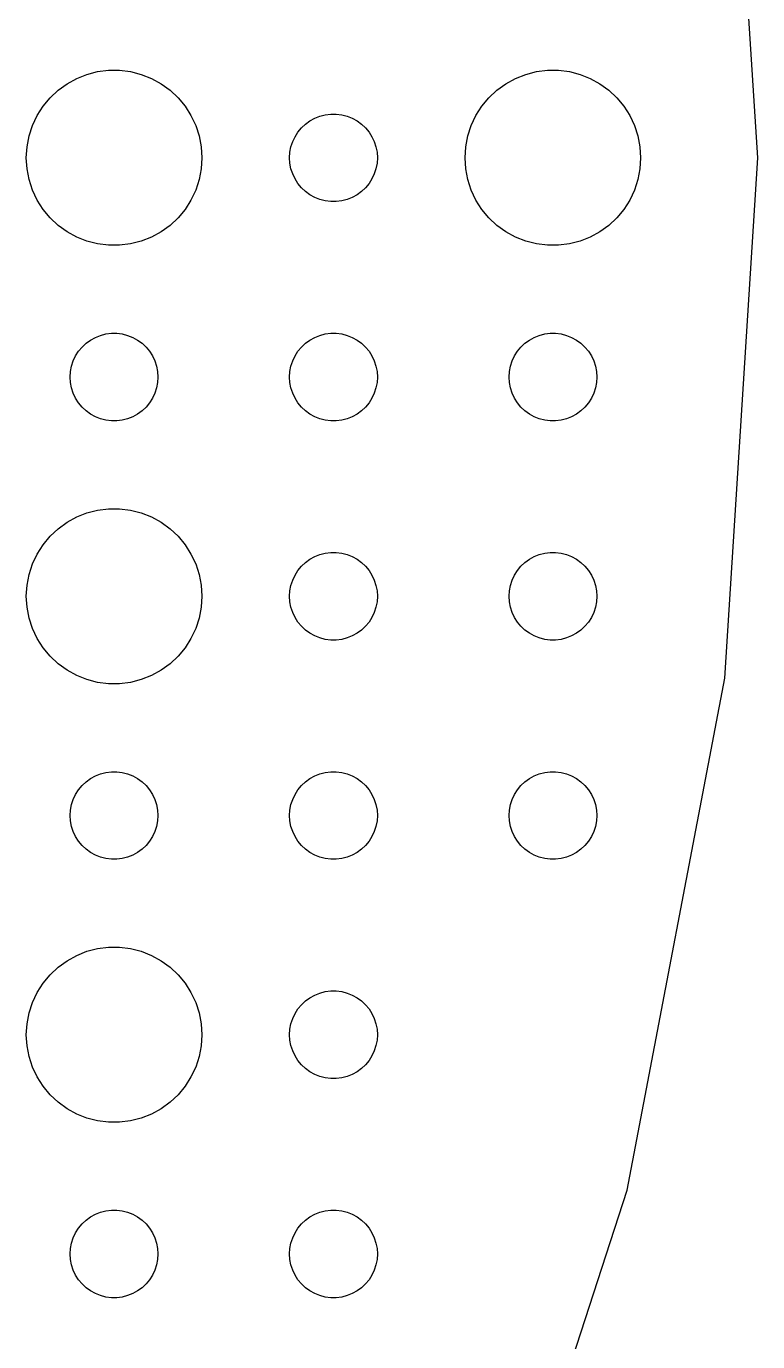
# Model space of a CAD drawing. Header units: metres. Extents: x -142 to 142, y -142 to 142.
# Drawn here: x 117 to 142, y -40.5 to 4.5 of the extents above; entities that cross this region are included whole.
import ezdxf

# ---------------------------------------------------------------- set-up
doc = ezdxf.new("R2010")
doc.units = ezdxf.units.M

msp = doc.modelspace()

# ---------------------------------------------------------------- linework, layer by layer
for p, q in [((142, 0), (140.88, 17.7973)), ((118.393, 2.53297), (118.723, 2.71448)), ((118.723, 2.71448), (119.073, 2.85316)), ((119.073, 2.85316), (119.438, 2.94685)), ((119.438, 2.94685), (119.812, 2.99408)), ((119.812, 2.99408), (120.188, 2.99408)), ((120.188, 2.99408), (120.562, 2.94685)), ((120.562, 2.94685), (120.927, 2.85316)), ((120.927, 2.85316), (121.277, 2.71448)), ((121.277, 2.71448), (121.607, 2.53297)), ((133.393, 2.53297), (133.723, 2.71448)), ((133.723, 2.71448), (134.073, 2.85316)), ((134.073, 2.85316), (134.438, 2.94685)), ((134.438, 2.94685), (134.812, 2.99408)), ((134.812, 2.99408), (135.188, 2.99408)), ((135.188, 2.99408), (135.562, 2.94685)), ((135.562, 2.94685), (135.927, 2.85316)), ((135.927, 2.85316), (136.277, 2.71448)), ((136.277, 2.71448), (136.607, 2.53297)), ((117.813, 2.05363), (118.088, 2.31154)), ((118.088, 2.31154), (118.393, 2.53297)), ((121.607, 2.53297), (121.912, 2.31154)), ((121.912, 2.31154), (122.187, 2.05363)), ((132.813, 2.05363), (133.088, 2.31154)), ((133.088, 2.31154), (133.393, 2.53297)), ((136.607, 2.53297), (136.912, 2.31154)), ((136.912, 2.31154), (137.187, 2.05363)), ((117.573, 1.76335), (117.813, 2.05363)), ((122.187, 2.05363), (122.427, 1.76335)), ((132.573, 1.76335), (132.813, 2.05363)), ((137.187, 2.05363), (137.427, 1.76335)), ((117.211, 1.10437), (117.371, 1.44525)), ((117.371, 1.44525), (117.573, 1.76335)), ((122.427, 1.76335), (122.629, 1.44525)), ((122.629, 1.44525), (122.789, 1.10437)), ((126.696, 1.26648), (126.861, 1.35724)), ((126.861, 1.35724), (127.036, 1.42657)), ((127.036, 1.42657), (127.219, 1.47342)), ((127.219, 1.47342), (127.406, 1.49704)), ((127.406, 1.49704), (127.594, 1.49704)), ((127.594, 1.49704), (127.781, 1.47342)), ((127.781, 1.47342), (127.964, 1.42657)), ((127.964, 1.42657), (128.139, 1.35724)), ((128.139, 1.35724), (128.304, 1.26648)), ((132.211, 1.10437), (132.371, 1.44525)), ((132.371, 1.44525), (132.573, 1.76335)), ((137.427, 1.76335), (137.629, 1.44525)), ((137.629, 1.44525), (137.789, 1.10437)), ((117.094, 0.74606), (117.211, 1.10437)), ((122.789, 1.10437), (122.906, 0.74606)), ((126.286, 0.88167), (126.407, 1.02681)), ((126.407, 1.02681), (126.544, 1.15576)), ((126.544, 1.15576), (126.696, 1.26648)), ((128.304, 1.26648), (128.456, 1.15576)), ((128.456, 1.15576), (128.593, 1.02681)), ((128.593, 1.02681), (128.714, 0.88167)), ((132.094, 0.74606), (132.211, 1.10437)), ((137.789, 1.10437), (137.906, 0.74606)), ((117.024, 0.37599), (117.094, 0.74606)), ((122.906, 0.74606), (122.976, 0.37599)), ((126.047, 0.37303), (126.105, 0.55219)), ((126.105, 0.55219), (126.186, 0.72263)), ((126.186, 0.72263), (126.286, 0.88167)), ((128.714, 0.88167), (128.814, 0.72263)), ((128.814, 0.72263), (128.895, 0.55219)), ((128.895, 0.55219), (128.953, 0.37303)), ((132.024, 0.37599), (132.094, 0.74606)), ((137.906, 0.74606), (137.976, 0.37599)), ((117, 0), (117.024, 0.37599)), ((117.024, -0.37599), (117, 0)), ((122.976, 0.37599), (123, 0)), ((123, 0), (122.976, -0.37599)), ((126, 0), (126.012, 0.18799)), ((126.012, -0.18799), (126, 0)), ((126.012, 0.18799), (126.047, 0.37303)), ((128.953, 0.37303), (128.988, 0.18799)), ((128.988, 0.18799), (129, 0)), ((129, 0), (128.988, -0.18799)), ((132, 0), (132.024, 0.37599)), ((132.024, -0.37599), (132, 0)), ((137.976, 0.37599), (138, 0)), ((138, 0), (137.976, -0.37599)), ((140.88, -17.7973), (142, 0)), ((117.094, -0.74606), (117.024, -0.37599)), ((122.976, -0.37599), (122.906, -0.74606)), ((126.047, -0.37303), (126.012, -0.18799)), ((126.105, -0.55219), (126.047, -0.37303)), ((128.953, -0.37303), (128.895, -0.55219)), ((128.988, -0.18799), (128.953, -0.37303)), ((132.094, -0.74606), (132.024, -0.37599)), ((137.976, -0.37599), (137.906, -0.74606)), ((117.211, -1.10437), (117.094, -0.74606)), ((122.906, -0.74606), (122.789, -1.10437)), ((126.186, -0.72263), (126.105, -0.55219)), ((126.286, -0.88167), (126.186, -0.72263)), ((126.407, -1.02681), (126.286, -0.88167)), ((128.714, -0.88167), (128.593, -1.02681)), ((128.814, -0.72263), (128.714, -0.88167)), ((128.895, -0.55219), (128.814, -0.72263)), ((132.211, -1.10437), (132.094, -0.74606)), ((137.906, -0.74606), (137.789, -1.10437)), ((117.371, -1.44525), (117.211, -1.10437)), ((122.789, -1.10437), (122.629, -1.44525)), ((126.544, -1.15576), (126.407, -1.02681)), ((126.696, -1.26648), (126.544, -1.15576)), ((126.861, -1.35724), (126.696, -1.26648)), ((128.304, -1.26648), (128.139, -1.35724)), ((128.456, -1.15576), (128.304, -1.26648)), ((128.593, -1.02681), (128.456, -1.15576)), ((132.371, -1.44525), (132.211, -1.10437)), ((137.789, -1.10437), (137.629, -1.44525)), ((117.573, -1.76335), (117.371, -1.44525)), ((117.813, -2.05363), (117.573, -1.76335)), ((122.427, -1.76335), (122.187, -2.05363)), ((122.629, -1.44525), (122.427, -1.76335)), ((127.036, -1.42657), (126.861, -1.35724)), ((127.219, -1.47342), (127.036, -1.42657)), ((127.406, -1.49704), (127.219, -1.47342)), ((127.594, -1.49704), (127.406, -1.49704)), ((127.781, -1.47342), (127.594, -1.49704)), ((127.964, -1.42657), (127.781, -1.47342)), ((128.139, -1.35724), (127.964, -1.42657)), ((132.573, -1.76335), (132.371, -1.44525)), ((132.813, -2.05363), (132.573, -1.76335)), ((137.427, -1.76335), (137.187, -2.05363)), ((137.629, -1.44525), (137.427, -1.76335)), ((118.088, -2.31154), (117.813, -2.05363)), ((122.187, -2.05363), (121.912, -2.31154)), ((133.088, -2.31154), (132.813, -2.05363)), ((137.187, -2.05363), (136.912, -2.31154)), ((118.393, -2.53297), (118.088, -2.31154)), ((118.723, -2.71448), (118.393, -2.53297)), ((121.607, -2.53297), (121.277, -2.71448)), ((121.912, -2.31154), (121.607, -2.53297)), ((133.393, -2.53297), (133.088, -2.31154)), ((133.723, -2.71448), (133.393, -2.53297)), ((136.607, -2.53297), (136.277, -2.71448)), ((136.912, -2.31154), (136.607, -2.53297)), ((119.073, -2.85316), (118.723, -2.71448)), ((119.438, -2.94685), (119.073, -2.85316)), ((119.812, -2.99408), (119.438, -2.94685)), ((120.188, -2.99408), (119.812, -2.99408)), ((120.562, -2.94685), (120.188, -2.99408)), ((120.927, -2.85316), (120.562, -2.94685)), ((121.277, -2.71448), (120.927, -2.85316)), ((134.073, -2.85316), (133.723, -2.71448)), ((134.438, -2.94685), (134.073, -2.85316)), ((134.812, -2.99408), (134.438, -2.94685)), ((135.188, -2.99408), (134.812, -2.99408)), ((135.562, -2.94685), (135.188, -2.99408)), ((135.927, -2.85316), (135.562, -2.94685)), ((136.277, -2.71448), (135.927, -2.85316)), ((119.044, -6.34422), (119.196, -6.23351)), ((119.196, -6.23351), (119.361, -6.14275)), ((119.361, -6.14275), (119.536, -6.07341)), ((119.536, -6.07341), (119.719, -6.02657)), ((119.719, -6.02657), (119.906, -6.00294)), ((119.906, -6.00294), (120.094, -6.00294)), ((120.094, -6.00294), (120.281, -6.02657)), ((120.281, -6.02657), (120.464, -6.07341)), ((120.464, -6.07341), (120.639, -6.14275)), ((120.639, -6.14275), (120.804, -6.23351)), ((120.804, -6.23351), (120.956, -6.34422)), ((126.544, -6.34422), (126.696, -6.23351)), ((126.696, -6.23351), (126.861, -6.14275)), ((126.861, -6.14275), (127.036, -6.07341)), ((127.036, -6.07341), (127.219, -6.02657)), ((127.219, -6.02657), (127.406, -6.00294)), ((127.406, -6.00294), (127.594, -6.00294)), ((127.594, -6.00294), (127.781, -6.02657)), ((127.781, -6.02657), (127.964, -6.07341)), ((127.964, -6.07341), (128.139, -6.14275)), ((128.139, -6.14275), (128.304, -6.23351)), ((128.304, -6.23351), (128.456, -6.34422)), ((134.044, -6.34422), (134.196, -6.23351)), ((134.196, -6.23351), (134.361, -6.14275)), ((134.361, -6.14275), (134.536, -6.07341)), ((134.536, -6.07341), (134.719, -6.02657)), ((134.719, -6.02657), (134.906, -6.00294)), ((134.906, -6.00294), (135.094, -6.00294)), ((135.094, -6.00294), (135.281, -6.02657)), ((135.281, -6.02657), (135.464, -6.07341)), ((135.464, -6.07341), (135.639, -6.14275)), ((135.639, -6.14275), (135.804, -6.23351)), ((135.804, -6.23351), (135.956, -6.34422)), ((118.686, -6.77736), (118.786, -6.61832)), ((118.786, -6.61832), (118.907, -6.47318)), ((118.907, -6.47318), (119.044, -6.34422)), ((120.956, -6.34422), (121.093, -6.47318)), ((121.093, -6.47318), (121.214, -6.61832)), ((121.214, -6.61832), (121.314, -6.77736)), ((126.186, -6.77736), (126.286, -6.61832)), ((126.286, -6.61832), (126.407, -6.47318)), ((126.407, -6.47318), (126.544, -6.34422)), ((128.456, -6.34422), (128.593, -6.47318)), ((128.593, -6.47318), (128.714, -6.61832)), ((128.714, -6.61832), (128.814, -6.77736)), ((133.686, -6.77736), (133.786, -6.61832)), ((133.786, -6.61832), (133.907, -6.47318)), ((133.907, -6.47318), (134.044, -6.34422)), ((135.956, -6.34422), (136.093, -6.47318)), ((136.093, -6.47318), (136.214, -6.61832)), ((136.214, -6.61832), (136.314, -6.77736)), ((118.512, -7.312), (118.547, -7.12695)), ((118.547, -7.12695), (118.605, -6.9478)), ((118.605, -6.9478), (118.686, -6.77736)), ((121.314, -6.77736), (121.395, -6.9478)), ((121.395, -6.9478), (121.453, -7.12695)), ((121.453, -7.12695), (121.488, -7.312)), ((126.012, -7.312), (126.047, -7.12695)), ((126.047, -7.12695), (126.105, -6.9478)), ((126.105, -6.9478), (126.186, -6.77736)), ((128.814, -6.77736), (128.895, -6.9478)), ((128.895, -6.9478), (128.953, -7.12695)), ((128.953, -7.12695), (128.988, -7.312)), ((133.512, -7.312), (133.547, -7.12695)), ((133.547, -7.12695), (133.605, -6.9478)), ((133.605, -6.9478), (133.686, -6.77736)), ((136.314, -6.77736), (136.395, -6.9478)), ((136.395, -6.9478), (136.453, -7.12695)), ((136.453, -7.12695), (136.488, -7.312)), ((118.5, -7.5), (118.512, -7.312)), ((118.512, -7.68799), (118.5, -7.5)), ((121.488, -7.312), (121.5, -7.5)), ((121.5, -7.5), (121.488, -7.68799)), ((126, -7.5), (126.012, -7.312)), ((126.012, -7.68799), (126, -7.5)), ((128.988, -7.312), (129, -7.5)), ((129, -7.5), (128.988, -7.68799)), ((133.5, -7.5), (133.512, -7.312)), ((133.512, -7.68799), (133.5, -7.5)), ((136.488, -7.312), (136.5, -7.5)), ((136.5, -7.5), (136.488, -7.68799)), ((118.547, -7.87303), (118.512, -7.68799)), ((118.605, -8.05219), (118.547, -7.87303)), ((118.686, -8.22263), (118.605, -8.05219)), ((121.395, -8.05219), (121.314, -8.22263)), ((121.453, -7.87303), (121.395, -8.05219)), ((121.488, -7.68799), (121.453, -7.87303)), ((126.047, -7.87303), (126.012, -7.68799)), ((126.105, -8.05219), (126.047, -7.87303)), ((126.186, -8.22263), (126.105, -8.05219)), ((128.895, -8.05219), (128.814, -8.22263)), ((128.953, -7.87303), (128.895, -8.05219)), ((128.988, -7.68799), (128.953, -7.87303)), ((133.547, -7.87303), (133.512, -7.68799)), ((133.605, -8.05219), (133.547, -7.87303)), ((133.686, -8.22263), (133.605, -8.05219)), ((136.395, -8.05219), (136.314, -8.22263)), ((136.453, -7.87303), (136.395, -8.05219)), ((136.488, -7.68799), (136.453, -7.87303)), ((118.786, -8.38167), (118.686, -8.22263)), ((118.907, -8.52681), (118.786, -8.38167)), ((119.044, -8.65576), (118.907, -8.52681)), ((121.093, -8.52681), (120.956, -8.65576)), ((121.214, -8.38167), (121.093, -8.52681)), ((121.314, -8.22263), (121.214, -8.38167)), ((126.286, -8.38167), (126.186, -8.22263)), ((126.407, -8.52681), (126.286, -8.38167)), ((126.544, -8.65576), (126.407, -8.52681)), ((128.593, -8.52681), (128.456, -8.65576)), ((128.714, -8.38167), (128.593, -8.52681)), ((128.814, -8.22263), (128.714, -8.38167)), ((133.786, -8.38167), (133.686, -8.22263)), ((133.907, -8.52681), (133.786, -8.38167)), ((134.044, -8.65576), (133.907, -8.52681)), ((136.093, -8.52681), (135.956, -8.65576)), ((136.214, -8.38167), (136.093, -8.52681)), ((136.314, -8.22263), (136.214, -8.38167)), ((119.196, -8.76648), (119.044, -8.65576)), ((119.361, -8.85724), (119.196, -8.76648)), ((119.536, -8.92657), (119.361, -8.85724)), ((119.719, -8.97342), (119.536, -8.92657)), ((119.906, -8.99704), (119.719, -8.97342)), ((120.094, -8.99704), (119.906, -8.99704)), ((120.281, -8.97342), (120.094, -8.99704)), ((120.464, -8.92657), (120.281, -8.97342)), ((120.639, -8.85724), (120.464, -8.92657)), ((120.804, -8.76648), (120.639, -8.85724)), ((120.956, -8.65576), (120.804, -8.76648)), ((126.696, -8.76648), (126.544, -8.65576)), ((126.861, -8.85724), (126.696, -8.76648)), ((127.036, -8.92657), (126.861, -8.85724)), ((127.219, -8.97342), (127.036, -8.92657)), ((127.406, -8.99704), (127.219, -8.97342)), ((127.594, -8.99704), (127.406, -8.99704)), ((127.781, -8.97342), (127.594, -8.99704)), ((127.964, -8.92657), (127.781, -8.97342)), ((128.139, -8.85724), (127.964, -8.92657)), ((128.304, -8.76648), (128.139, -8.85724)), ((128.456, -8.65576), (128.304, -8.76648)), ((134.196, -8.76648), (134.044, -8.65576)), ((134.361, -8.85724), (134.196, -8.76648)), ((134.536, -8.92657), (134.361, -8.85724)), ((134.719, -8.97342), (134.536, -8.92657)), ((134.906, -8.99704), (134.719, -8.97342)), ((135.094, -8.99704), (134.906, -8.99704)), ((135.281, -8.97342), (135.094, -8.99704)), ((135.464, -8.92657), (135.281, -8.97342)), ((135.639, -8.85724), (135.464, -8.92657)), ((135.804, -8.76648), (135.639, -8.85724)), ((135.956, -8.65576), (135.804, -8.76648)), ((118.723, -12.2855), (119.073, -12.1468)), ((119.073, -12.1468), (119.438, -12.0531)), ((119.438, -12.0531), (119.812, -12.0059)), ((119.812, -12.0059), (120.188, -12.0059)), ((120.188, -12.0059), (120.562, -12.0531)), ((120.562, -12.0531), (120.927, -12.1468)), ((120.927, -12.1468), (121.277, -12.2855)), ((118.088, -12.6884), (118.393, -12.467)), ((118.393, -12.467), (118.723, -12.2855)), ((121.277, -12.2855), (121.607, -12.467)), ((121.607, -12.467), (121.912, -12.6884)), ((117.573, -13.2366), (117.813, -12.9464)), ((117.813, -12.9464), (118.088, -12.6884)), ((121.912, -12.6884), (122.187, -12.9464)), ((122.187, -12.9464), (122.427, -13.2366)), ((117.371, -13.5547), (117.573, -13.2366)), ((122.427, -13.2366), (122.629, -13.5547)), ((117.094, -14.2539), (117.211, -13.8956)), ((117.211, -13.8956), (117.371, -13.5547)), ((122.629, -13.5547), (122.789, -13.8956)), ((122.789, -13.8956), (122.906, -14.2539)), ((126.407, -13.9732), (126.544, -13.8442)), ((126.544, -13.8442), (126.696, -13.7335)), ((126.696, -13.7335), (126.861, -13.6427)), ((126.861, -13.6427), (127.036, -13.5734)), ((127.036, -13.5734), (127.219, -13.5266)), ((127.219, -13.5266), (127.406, -13.5029)), ((127.406, -13.5029), (127.594, -13.5029)), ((127.594, -13.5029), (127.781, -13.5266)), ((127.781, -13.5266), (127.964, -13.5734)), ((127.964, -13.5734), (128.139, -13.6427)), ((128.139, -13.6427), (128.304, -13.7335)), ((128.304, -13.7335), (128.456, -13.8442)), ((128.456, -13.8442), (128.593, -13.9732)), ((133.907, -13.9732), (134.044, -13.8442)), ((134.044, -13.8442), (134.196, -13.7335)), ((134.196, -13.7335), (134.361, -13.6427)), ((134.361, -13.6427), (134.536, -13.5734)), ((134.536, -13.5734), (134.719, -13.5266)), ((134.719, -13.5266), (134.906, -13.5029)), ((134.906, -13.5029), (135.094, -13.5029)), ((135.094, -13.5029), (135.281, -13.5266)), ((135.281, -13.5266), (135.464, -13.5734)), ((135.464, -13.5734), (135.639, -13.6427)), ((135.639, -13.6427), (135.804, -13.7335)), ((135.804, -13.7335), (135.956, -13.8442)), ((135.956, -13.8442), (136.093, -13.9732)), ((117.024, -14.624), (117.094, -14.2539)), ((122.906, -14.2539), (122.976, -14.624)), ((126.105, -14.4478), (126.186, -14.2774)), ((126.186, -14.2774), (126.286, -14.1183)), ((126.286, -14.1183), (126.407, -13.9732)), ((128.593, -13.9732), (128.714, -14.1183)), ((128.714, -14.1183), (128.814, -14.2774)), ((128.814, -14.2774), (128.895, -14.4478)), ((133.605, -14.4478), (133.686, -14.2774)), ((133.686, -14.2774), (133.786, -14.1183)), ((133.786, -14.1183), (133.907, -13.9732)), ((136.093, -13.9732), (136.214, -14.1183)), ((136.214, -14.1183), (136.314, -14.2774)), ((136.314, -14.2774), (136.395, -14.4478)), ((117, -15), (117.024, -14.624)), ((122.976, -14.624), (123, -15)), ((126, -15), (126.012, -14.812)), ((126.012, -14.812), (126.047, -14.627)), ((126.047, -14.627), (126.105, -14.4478)), ((128.895, -14.4478), (128.953, -14.627)), ((128.953, -14.627), (128.988, -14.812)), ((128.988, -14.812), (129, -15)), ((133.5, -15), (133.512, -14.812)), ((133.512, -14.812), (133.547, -14.627)), ((133.547, -14.627), (133.605, -14.4478)), ((136.395, -14.4478), (136.453, -14.627)), ((136.453, -14.627), (136.488, -14.812)), ((136.488, -14.812), (136.5, -15)), ((117.024, -15.376), (117, -15)), ((123, -15), (122.976, -15.376)), ((126.012, -15.188), (126, -15)), ((126.047, -15.373), (126.012, -15.188)), ((128.988, -15.188), (128.953, -15.373)), ((129, -15), (128.988, -15.188)), ((133.512, -15.188), (133.5, -15)), ((133.547, -15.373), (133.512, -15.188)), ((136.488, -15.188), (136.453, -15.373)), ((136.5, -15), (136.488, -15.188)), ((117.094, -15.7461), (117.024, -15.376)), ((117.211, -16.1044), (117.094, -15.7461)), ((122.906, -15.7461), (122.789, -16.1044)), ((122.976, -15.376), (122.906, -15.7461)), ((126.105, -15.5522), (126.047, -15.373)), ((126.186, -15.7226), (126.105, -15.5522)), ((126.286, -15.8817), (126.186, -15.7226)), ((128.814, -15.7226), (128.714, -15.8817)), ((128.895, -15.5522), (128.814, -15.7226)), ((128.953, -15.373), (128.895, -15.5522)), ((133.605, -15.5522), (133.547, -15.373)), ((133.686, -15.7226), (133.605, -15.5522)), ((133.786, -15.8817), (133.686, -15.7226)), ((136.314, -15.7226), (136.214, -15.8817)), ((136.395, -15.5522), (136.314, -15.7226)), ((136.453, -15.373), (136.395, -15.5522)), ((117.371, -16.4453), (117.211, -16.1044)), ((122.789, -16.1044), (122.629, -16.4453)), ((126.407, -16.0268), (126.286, -15.8817)), ((126.544, -16.1558), (126.407, -16.0268)), ((126.696, -16.2665), (126.544, -16.1558)), ((128.456, -16.1558), (128.304, -16.2665)), ((128.593, -16.0268), (128.456, -16.1558)), ((128.714, -15.8817), (128.593, -16.0268)), ((133.907, -16.0268), (133.786, -15.8817)), ((134.044, -16.1558), (133.907, -16.0268)), ((134.196, -16.2665), (134.044, -16.1558)), ((135.956, -16.1558), (135.804, -16.2665)), ((136.093, -16.0268), (135.956, -16.1558)), ((136.214, -15.8817), (136.093, -16.0268)), ((117.573, -16.7634), (117.371, -16.4453)), ((122.629, -16.4453), (122.427, -16.7634)), ((126.861, -16.3572), (126.696, -16.2665)), ((127.036, -16.4266), (126.861, -16.3572)), ((127.219, -16.4734), (127.036, -16.4266)), ((127.406, -16.497), (127.219, -16.4734)), ((127.594, -16.497), (127.406, -16.497)), ((127.781, -16.4734), (127.594, -16.497)), ((127.964, -16.4266), (127.781, -16.4734)), ((128.139, -16.3572), (127.964, -16.4266)), ((128.304, -16.2665), (128.139, -16.3572)), ((134.361, -16.3572), (134.196, -16.2665)), ((134.536, -16.4266), (134.361, -16.3572)), ((134.719, -16.4734), (134.536, -16.4266)), ((134.906, -16.497), (134.719, -16.4734)), ((135.094, -16.497), (134.906, -16.497)), ((135.281, -16.4734), (135.094, -16.497)), ((135.464, -16.4266), (135.281, -16.4734)), ((135.639, -16.3572), (135.464, -16.4266)), ((135.804, -16.2665), (135.639, -16.3572)), ((117.813, -17.0536), (117.573, -16.7634)), ((118.088, -17.3115), (117.813, -17.0536)), ((122.187, -17.0536), (121.912, -17.3115)), ((122.427, -16.7634), (122.187, -17.0536)), ((118.393, -17.533), (118.088, -17.3115)), ((118.723, -17.7145), (118.393, -17.533)), ((121.607, -17.533), (121.277, -17.7145)), ((121.912, -17.3115), (121.607, -17.533)), ((119.073, -17.8532), (118.723, -17.7145)), ((119.438, -17.9469), (119.073, -17.8532)), ((119.812, -17.9941), (119.438, -17.9469)), ((120.188, -17.9941), (119.812, -17.9941)), ((120.562, -17.9469), (120.188, -17.9941)), ((120.927, -17.8532), (120.562, -17.9469)), ((121.277, -17.7145), (120.927, -17.8532)), ((137.539, -35.314), (140.88, -17.7973)), ((119.196, -21.2335), (119.361, -21.1427)), ((119.361, -21.1427), (119.536, -21.0734)), ((119.536, -21.0734), (119.719, -21.0266)), ((119.719, -21.0266), (119.906, -21.003)), ((119.906, -21.003), (120.094, -21.003)), ((120.094, -21.003), (120.281, -21.0266)), ((120.281, -21.0266), (120.464, -21.0734)), ((120.464, -21.0734), (120.639, -21.1427)), ((120.639, -21.1427), (120.804, -21.2335)), ((126.696, -21.2335), (126.861, -21.1427)), ((126.861, -21.1427), (127.036, -21.0734)), ((127.036, -21.0734), (127.219, -21.0266)), ((127.219, -21.0266), (127.406, -21.003)), ((127.406, -21.003), (127.594, -21.003)), ((127.594, -21.003), (127.781, -21.0266)), ((127.781, -21.0266), (127.964, -21.0734)), ((127.964, -21.0734), (128.139, -21.1427)), ((128.139, -21.1427), (128.304, -21.2335)), ((134.196, -21.2335), (134.361, -21.1427)), ((134.361, -21.1427), (134.536, -21.0734)), ((134.536, -21.0734), (134.719, -21.0266)), ((134.719, -21.0266), (134.906, -21.003)), ((134.906, -21.003), (135.094, -21.003)), ((135.094, -21.003), (135.281, -21.0266)), ((135.281, -21.0266), (135.464, -21.0734)), ((135.464, -21.0734), (135.639, -21.1427)), ((135.639, -21.1427), (135.804, -21.2335)), ((118.786, -21.6183), (118.907, -21.4732)), ((118.907, -21.4732), (119.044, -21.3442)), ((119.044, -21.3442), (119.196, -21.2335)), ((120.804, -21.2335), (120.956, -21.3442)), ((120.956, -21.3442), (121.093, -21.4732)), ((121.093, -21.4732), (121.214, -21.6183)), ((126.286, -21.6183), (126.407, -21.4732)), ((126.407, -21.4732), (126.544, -21.3442)), ((126.544, -21.3442), (126.696, -21.2335)), ((128.304, -21.2335), (128.456, -21.3442)), ((128.456, -21.3442), (128.593, -21.4732)), ((128.593, -21.4732), (128.714, -21.6183)), ((133.786, -21.6183), (133.907, -21.4732)), ((133.907, -21.4732), (134.044, -21.3442)), ((134.044, -21.3442), (134.196, -21.2335)), ((135.804, -21.2335), (135.956, -21.3442)), ((135.956, -21.3442), (136.093, -21.4732)), ((136.093, -21.4732), (136.214, -21.6183)), ((118.547, -22.127), (118.605, -21.9478)), ((118.605, -21.9478), (118.686, -21.7774)), ((118.686, -21.7774), (118.786, -21.6183)), ((121.214, -21.6183), (121.314, -21.7774)), ((121.314, -21.7774), (121.395, -21.9478)), ((121.395, -21.9478), (121.453, -22.127)), ((126.047, -22.127), (126.105, -21.9478)), ((126.105, -21.9478), (126.186, -21.7774)), ((126.186, -21.7774), (126.286, -21.6183)), ((128.714, -21.6183), (128.814, -21.7774)), ((128.814, -21.7774), (128.895, -21.9478)), ((128.895, -21.9478), (128.953, -22.127)), ((133.547, -22.127), (133.605, -21.9478)), ((133.605, -21.9478), (133.686, -21.7774)), ((133.686, -21.7774), (133.786, -21.6183)), ((136.214, -21.6183), (136.314, -21.7774)), ((136.314, -21.7774), (136.395, -21.9478)), ((136.395, -21.9478), (136.453, -22.127)), ((118.5, -22.5), (118.512, -22.312)), ((118.512, -22.688), (118.5, -22.5)), ((118.512, -22.312), (118.547, -22.127)), ((121.453, -22.127), (121.488, -22.312)), ((121.488, -22.312), (121.5, -22.5)), ((121.5, -22.5), (121.488, -22.688)), ((126, -22.5), (126.012, -22.312)), ((126.012, -22.688), (126, -22.5)), ((126.012, -22.312), (126.047, -22.127)), ((128.953, -22.127), (128.988, -22.312)), ((128.988, -22.312), (129, -22.5)), ((129, -22.5), (128.988, -22.688)), ((133.5, -22.5), (133.512, -22.312)), ((133.512, -22.688), (133.5, -22.5)), ((133.512, -22.312), (133.547, -22.127)), ((136.453, -22.127), (136.488, -22.312)), ((136.488, -22.312), (136.5, -22.5)), ((136.5, -22.5), (136.488, -22.688)), ((118.547, -22.873), (118.512, -22.688)), ((118.605, -23.0522), (118.547, -22.873)), ((121.453, -22.873), (121.395, -23.0522)), ((121.488, -22.688), (121.453, -22.873)), ((126.047, -22.873), (126.012, -22.688)), ((126.105, -23.0522), (126.047, -22.873)), ((128.953, -22.873), (128.895, -23.0522)), ((128.988, -22.688), (128.953, -22.873)), ((133.547, -22.873), (133.512, -22.688)), ((133.605, -23.0522), (133.547, -22.873)), ((136.453, -22.873), (136.395, -23.0522)), ((136.488, -22.688), (136.453, -22.873)), ((118.686, -23.2226), (118.605, -23.0522)), ((118.786, -23.3817), (118.686, -23.2226)), ((118.907, -23.5268), (118.786, -23.3817)), ((121.214, -23.3817), (121.093, -23.5268)), ((121.314, -23.2226), (121.214, -23.3817)), ((121.395, -23.0522), (121.314, -23.2226)), ((126.186, -23.2226), (126.105, -23.0522)), ((126.286, -23.3817), (126.186, -23.2226)), ((126.407, -23.5268), (126.286, -23.3817)), ((128.714, -23.3817), (128.593, -23.5268)), ((128.814, -23.2226), (128.714, -23.3817)), ((128.895, -23.0522), (128.814, -23.2226)), ((133.686, -23.2226), (133.605, -23.0522)), ((133.786, -23.3817), (133.686, -23.2226)), ((133.907, -23.5268), (133.786, -23.3817)), ((136.214, -23.3817), (136.093, -23.5268)), ((136.314, -23.2226), (136.214, -23.3817)), ((136.395, -23.0522), (136.314, -23.2226)), ((119.044, -23.6558), (118.907, -23.5268)), ((119.196, -23.7665), (119.044, -23.6558)), ((119.361, -23.8572), (119.196, -23.7665)), ((120.804, -23.7665), (120.639, -23.8572)), ((120.956, -23.6558), (120.804, -23.7665)), ((121.093, -23.5268), (120.956, -23.6558)), ((126.544, -23.6558), (126.407, -23.5268)), ((126.696, -23.7665), (126.544, -23.6558)), ((126.861, -23.8572), (126.696, -23.7665)), ((128.304, -23.7665), (128.139, -23.8572)), ((128.456, -23.6558), (128.304, -23.7665)), ((128.593, -23.5268), (128.456, -23.6558)), ((134.044, -23.6558), (133.907, -23.5268)), ((134.196, -23.7665), (134.044, -23.6558)), ((134.361, -23.8572), (134.196, -23.7665)), ((135.804, -23.7665), (135.639, -23.8572)), ((135.956, -23.6558), (135.804, -23.7665)), ((136.093, -23.5268), (135.956, -23.6558)), ((119.536, -23.9266), (119.361, -23.8572)), ((119.719, -23.9734), (119.536, -23.9266)), ((119.906, -23.997), (119.719, -23.9734)), ((120.094, -23.997), (119.906, -23.997)), ((120.281, -23.9734), (120.094, -23.997)), ((120.464, -23.9266), (120.281, -23.9734)), ((120.639, -23.8572), (120.464, -23.9266)), ((127.036, -23.9266), (126.861, -23.8572)), ((127.219, -23.9734), (127.036, -23.9266)), ((127.406, -23.997), (127.219, -23.9734)), ((127.594, -23.997), (127.406, -23.997)), ((127.781, -23.9734), (127.594, -23.997)), ((127.964, -23.9266), (127.781, -23.9734)), ((128.139, -23.8572), (127.964, -23.9266)), ((134.536, -23.9266), (134.361, -23.8572)), ((134.719, -23.9734), (134.536, -23.9266)), ((134.906, -23.997), (134.719, -23.9734)), ((135.094, -23.997), (134.906, -23.997)), ((135.281, -23.9734), (135.094, -23.997)), ((135.464, -23.9266), (135.281, -23.9734)), ((135.639, -23.8572), (135.464, -23.9266)), ((118.393, -27.467), (118.723, -27.2855)), ((118.723, -27.2855), (119.073, -27.1468)), ((119.073, -27.1468), (119.438, -27.0531)), ((119.438, -27.0531), (119.812, -27.0059)), ((119.812, -27.0059), (120.188, -27.0059)), ((120.188, -27.0059), (120.562, -27.0531)), ((120.562, -27.0531), (120.927, -27.1468)), ((120.927, -27.1468), (121.277, -27.2855)), ((121.277, -27.2855), (121.607, -27.467)), ((117.813, -27.9464), (118.088, -27.6884)), ((118.088, -27.6884), (118.393, -27.467)), ((121.607, -27.467), (121.912, -27.6884)), ((121.912, -27.6884), (122.187, -27.9464)), ((117.371, -28.5547), (117.573, -28.2366)), ((117.573, -28.2366), (117.813, -27.9464)), ((122.187, -27.9464), (122.427, -28.2366)), ((122.427, -28.2366), (122.629, -28.5547)), ((117.211, -28.8956), (117.371, -28.5547)), ((122.629, -28.5547), (122.789, -28.8956)), ((126.544, -28.8442), (126.696, -28.7335)), ((126.696, -28.7335), (126.861, -28.6427)), ((126.861, -28.6427), (127.036, -28.5734)), ((127.036, -28.5734), (127.219, -28.5266)), ((127.219, -28.5266), (127.406, -28.503)), ((127.406, -28.503), (127.594, -28.503)), ((127.594, -28.503), (127.781, -28.5266)), ((127.781, -28.5266), (127.964, -28.5734)), ((127.964, -28.5734), (128.139, -28.6427)), ((128.139, -28.6427), (128.304, -28.7335)), ((128.304, -28.7335), (128.456, -28.8442)), ((117.094, -29.2539), (117.211, -28.8956)), ((122.789, -28.8956), (122.906, -29.2539)), ((126.186, -29.2774), (126.286, -29.1183)), ((126.286, -29.1183), (126.407, -28.9732)), ((126.407, -28.9732), (126.544, -28.8442)), ((128.456, -28.8442), (128.593, -28.9732)), ((128.593, -28.9732), (128.714, -29.1183)), ((128.714, -29.1183), (128.814, -29.2774)), ((117, -30), (117.024, -29.624)), ((117.024, -29.624), (117.094, -29.2539)), ((122.906, -29.2539), (122.976, -29.624)), ((122.976, -29.624), (123, -30)), ((126.012, -29.812), (126.047, -29.627)), ((126.047, -29.627), (126.105, -29.4478)), ((126.105, -29.4478), (126.186, -29.2774)), ((128.814, -29.2774), (128.895, -29.4478)), ((128.895, -29.4478), (128.953, -29.627)), ((128.953, -29.627), (128.988, -29.812)), ((117.024, -30.376), (117, -30)), ((123, -30), (122.976, -30.376)), ((126, -30), (126.012, -29.812)), ((126.012, -30.188), (126, -30)), ((128.988, -29.812), (129, -30)), ((129, -30), (128.988, -30.188)), ((117.094, -30.7461), (117.024, -30.376)), ((122.976, -30.376), (122.906, -30.7461)), ((126.047, -30.373), (126.012, -30.188)), ((126.105, -30.5522), (126.047, -30.373)), ((126.186, -30.7226), (126.105, -30.5522)), ((128.895, -30.5522), (128.814, -30.7226)), ((128.953, -30.373), (128.895, -30.5522)), ((128.988, -30.188), (128.953, -30.373)), ((117.211, -31.1044), (117.094, -30.7461)), ((122.906, -30.7461), (122.789, -31.1044)), ((126.286, -30.8817), (126.186, -30.7226)), ((126.407, -31.0268), (126.286, -30.8817)), ((126.544, -31.1558), (126.407, -31.0268)), ((128.593, -31.0268), (128.456, -31.1558)), ((128.714, -30.8817), (128.593, -31.0268)), ((128.814, -30.7226), (128.714, -30.8817)), ((117.371, -31.4453), (117.211, -31.1044)), ((117.573, -31.7634), (117.371, -31.4453)), ((122.629, -31.4453), (122.427, -31.7634)), ((122.789, -31.1044), (122.629, -31.4453)), ((126.696, -31.2665), (126.544, -31.1558)), ((126.861, -31.3572), (126.696, -31.2665)), ((127.036, -31.4266), (126.861, -31.3572)), ((127.219, -31.4734), (127.036, -31.4266)), ((127.406, -31.497), (127.219, -31.4734)), ((127.594, -31.497), (127.406, -31.497)), ((127.781, -31.4734), (127.594, -31.497)), ((127.964, -31.4266), (127.781, -31.4734)), ((128.139, -31.3572), (127.964, -31.4266)), ((128.304, -31.2665), (128.139, -31.3572)), ((128.456, -31.1558), (128.304, -31.2665)), ((117.813, -32.0536), (117.573, -31.7634)), ((122.427, -31.7634), (122.187, -32.0536)), ((118.088, -32.3115), (117.813, -32.0536)), ((118.393, -32.533), (118.088, -32.3115)), ((121.912, -32.3115), (121.607, -32.533)), ((122.187, -32.0536), (121.912, -32.3115)), ((118.723, -32.7145), (118.393, -32.533)), ((119.073, -32.8532), (118.723, -32.7145)), ((121.277, -32.7145), (120.927, -32.8532)), ((121.607, -32.533), (121.277, -32.7145)), ((119.438, -32.9469), (119.073, -32.8532)), ((119.812, -32.9941), (119.438, -32.9469)), ((120.188, -32.9941), (119.812, -32.9941)), ((120.562, -32.9469), (120.188, -32.9941)), ((120.927, -32.8532), (120.562, -32.9469)), ((132.028, -52.2737), (137.539, -35.314)), ((118.907, -36.4732), (119.044, -36.3442)), ((119.044, -36.3442), (119.196, -36.2335)), ((119.196, -36.2335), (119.361, -36.1428)), ((119.361, -36.1428), (119.536, -36.0734)), ((119.536, -36.0734), (119.719, -36.0266)), ((119.719, -36.0266), (119.906, -36.003)), ((119.906, -36.003), (120.094, -36.003)), ((120.094, -36.003), (120.281, -36.0266)), ((120.281, -36.0266), (120.464, -36.0734)), ((120.464, -36.0734), (120.639, -36.1428)), ((120.639, -36.1428), (120.804, -36.2335)), ((120.804, -36.2335), (120.956, -36.3442)), ((120.956, -36.3442), (121.093, -36.4732)), ((126.407, -36.4732), (126.544, -36.3442)), ((126.544, -36.3442), (126.696, -36.2335)), ((126.696, -36.2335), (126.861, -36.1428)), ((126.861, -36.1428), (127.036, -36.0734)), ((127.036, -36.0734), (127.219, -36.0266)), ((127.219, -36.0266), (127.406, -36.003)), ((127.406, -36.003), (127.594, -36.003)), ((127.594, -36.003), (127.781, -36.0266)), ((127.781, -36.0266), (127.964, -36.0734)), ((127.964, -36.0734), (128.139, -36.1428)), ((128.139, -36.1428), (128.304, -36.2335)), ((128.304, -36.2335), (128.456, -36.3442)), ((128.456, -36.3442), (128.593, -36.4732)), ((118.605, -36.9478), (118.686, -36.7774)), ((118.686, -36.7774), (118.786, -36.6183)), ((118.786, -36.6183), (118.907, -36.4732)), ((121.093, -36.4732), (121.214, -36.6183)), ((121.214, -36.6183), (121.314, -36.7774)), ((121.314, -36.7774), (121.395, -36.9478)), ((126.105, -36.9478), (126.186, -36.7774)), ((126.186, -36.7774), (126.286, -36.6183)), ((126.286, -36.6183), (126.407, -36.4732)), ((128.593, -36.4732), (128.714, -36.6183)), ((128.714, -36.6183), (128.814, -36.7774)), ((128.814, -36.7774), (128.895, -36.9478)), ((118.5, -37.5), (118.512, -37.312)), ((118.512, -37.312), (118.547, -37.127)), ((118.547, -37.127), (118.605, -36.9478)), ((121.395, -36.9478), (121.453, -37.127)), ((121.453, -37.127), (121.488, -37.312)), ((121.488, -37.312), (121.5, -37.5)), ((126, -37.5), (126.012, -37.312)), ((126.012, -37.312), (126.047, -37.127)), ((126.047, -37.127), (126.105, -36.9478)), ((128.895, -36.9478), (128.953, -37.127)), ((128.953, -37.127), (128.988, -37.312)), ((128.988, -37.312), (129, -37.5)), ((118.512, -37.688), (118.5, -37.5)), ((118.547, -37.873), (118.512, -37.688)), ((121.488, -37.688), (121.453, -37.873)), ((121.5, -37.5), (121.488, -37.688)), ((126.012, -37.688), (126, -37.5)), ((126.047, -37.873), (126.012, -37.688)), ((128.988, -37.688), (128.953, -37.873)), ((129, -37.5), (128.988, -37.688)), ((118.605, -38.0522), (118.547, -37.873)), ((118.686, -38.2226), (118.605, -38.0522)), ((118.786, -38.3817), (118.686, -38.2226)), ((121.314, -38.2226), (121.214, -38.3817)), ((121.395, -38.0522), (121.314, -38.2226)), ((121.453, -37.873), (121.395, -38.0522)), ((126.105, -38.0522), (126.047, -37.873)), ((126.186, -38.2226), (126.105, -38.0522)), ((126.286, -38.3817), (126.186, -38.2226)), ((128.814, -38.2226), (128.714, -38.3817)), ((128.895, -38.0522), (128.814, -38.2226)), ((128.953, -37.873), (128.895, -38.0522)), ((118.907, -38.5268), (118.786, -38.3817)), ((119.044, -38.6558), (118.907, -38.5268)), ((119.196, -38.7665), (119.044, -38.6558)), ((120.956, -38.6558), (120.804, -38.7665)), ((121.093, -38.5268), (120.956, -38.6558)), ((121.214, -38.3817), (121.093, -38.5268)), ((126.407, -38.5268), (126.286, -38.3817)), ((126.544, -38.6558), (126.407, -38.5268)), ((126.696, -38.7665), (126.544, -38.6558)), ((128.456, -38.6558), (128.304, -38.7665)), ((128.593, -38.5268), (128.456, -38.6558)), ((128.714, -38.3817), (128.593, -38.5268)), ((119.361, -38.8572), (119.196, -38.7665)), ((119.536, -38.9266), (119.361, -38.8572)), ((119.719, -38.9734), (119.536, -38.9266)), ((119.906, -38.997), (119.719, -38.9734)), ((120.094, -38.997), (119.906, -38.997)), ((120.281, -38.9734), (120.094, -38.997)), ((120.464, -38.9266), (120.281, -38.9734)), ((120.639, -38.8572), (120.464, -38.9266)), ((120.804, -38.7665), (120.639, -38.8572)), ((126.861, -38.8572), (126.696, -38.7665)), ((127.036, -38.9266), (126.861, -38.8572)), ((127.219, -38.9734), (127.036, -38.9266)), ((127.406, -38.997), (127.219, -38.9734)), ((127.594, -38.997), (127.406, -38.997)), ((127.781, -38.9734), (127.594, -38.997)), ((127.964, -38.9266), (127.781, -38.9734)), ((128.139, -38.8572), (127.964, -38.9266)), ((128.304, -38.7665), (128.139, -38.8572))]:
    msp.add_line(p, q)

doc.saveas('drawing.dxf')
